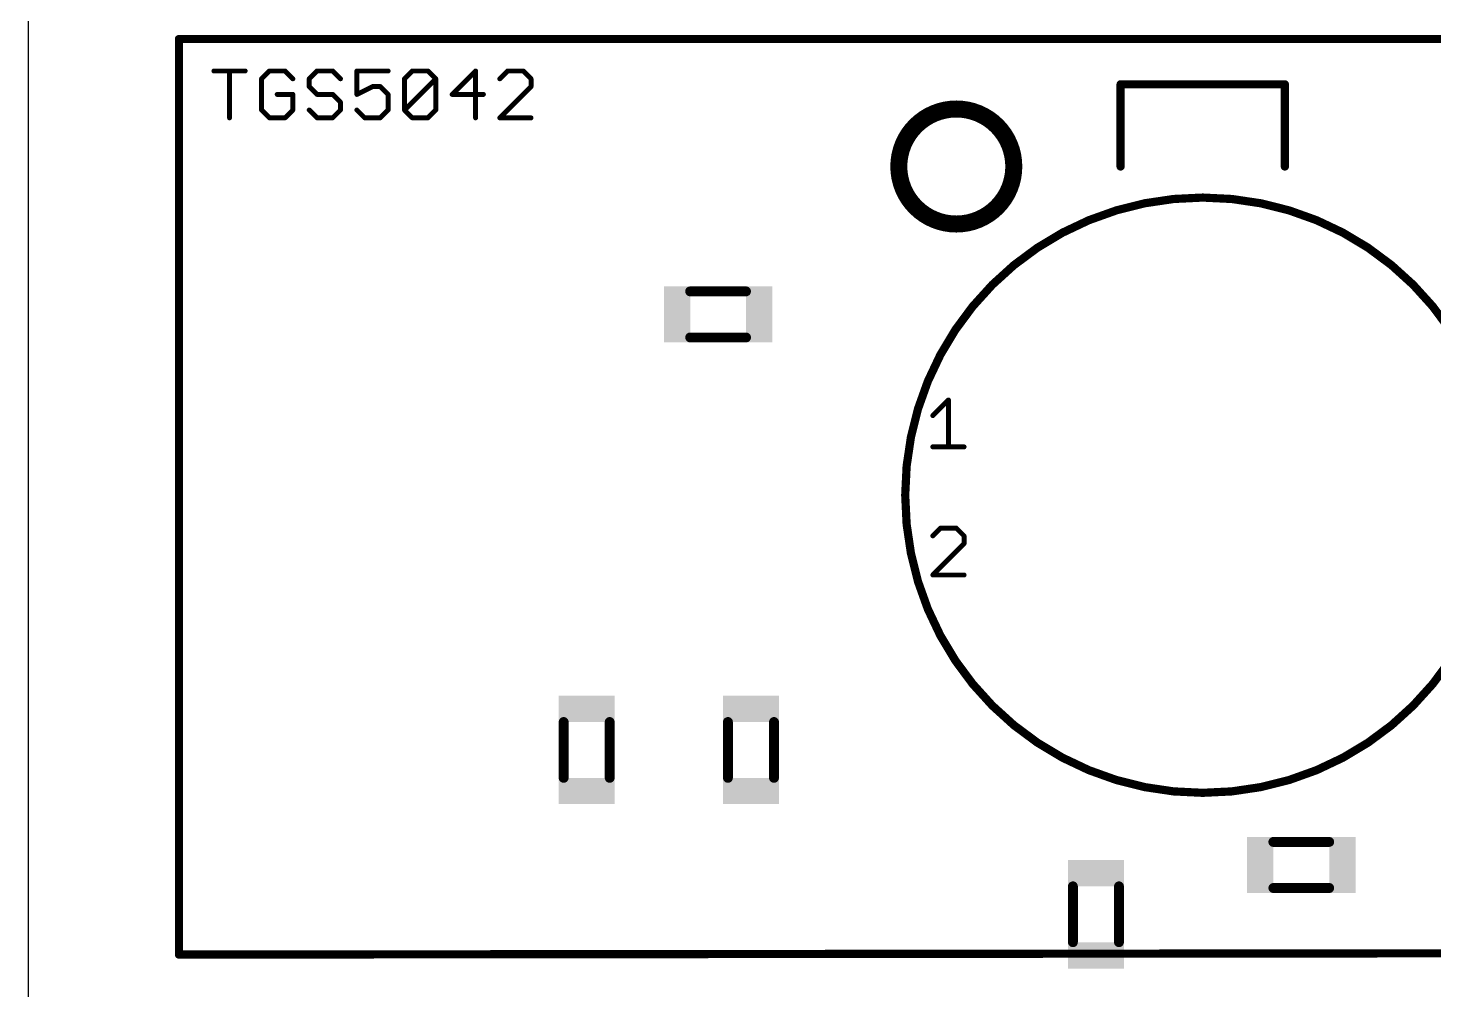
# Model space of a CAD drawing. Extents: x 0 to 2.95, y 0 to 1.57.
# Drawn here: x 0 to 0.856, y 0.564 to 1.149 of the extents above; entities that cross this region are included whole.
import ezdxf

# ---------------------------------------------------------------- set-up
doc = ezdxf.new("R2010")
doc.units = 0
for name, color, linetype in [('20', 7, 'CONTINUOUS'), ('21', 253, 'CONTINUOUS'), ('51', 253, 'CONTINUOUS')]:
    doc.layers.add(name, color=color, linetype=linetype)

# ---------------------------------------------------------------- blocks, each defined once
blk = doc.blocks.new('RECT')
blk.add_solid([(-0.5, -0.5), (0.5, -0.5), (-0.5, 0.5), (0.5, 0.5)])

msp = doc.modelspace()

# ---------------------------------------------------------------- linework, layer by layer
at = {"layer": '20'}
msp.add_line((0, 1.574803), (0, 0), dxfattribs=at)
at = {"layer": '21', "const_width": 0.005}
for points in [[(0.091811, 0.587441), (0.091811, 1.142559)], [(0.091811, 1.142559), (2.068189, 1.142559)], [(0.665, 1.065), (0.665, 1.115)], [(0.091811, 0.585472), (2.068189, 0.587441)]]:
    msp.add_lwpolyline(points, dxfattribs=at)
at = {"layer": '21'}
for points, const_width in [([(0.093061, 1.142559, 1), (0.090561, 1.142559)], 0.0025), ([(0.091811, 1.143809, 1), (0.091811, 1.141309)], 0.0025), ([(0.66625, 1.115, 1), (0.66375, 1.115)], 0.0025), ([(0.565, 1.059822, 1), (0.565, 1.070178, 1), (0.565, 1.059822)], 0.07), ([(0.66375, 1.065, 1), (0.66625, 1.065)], 0.0025), ([(0.715, 0.683898, 1), (0.715, 1.046102, 1), (0.715, 0.683898)], 0.005), ([(0.090561, 0.587441, 1), (0.093061, 0.587441)], 0.0025), ([(0.09181, 0.586722, 1), (0.091812, 0.584222)], 0.0025)]:
    msp.add_lwpolyline(points, format="xyb", dxfattribs=dict(at, const_width=const_width))
at = {"layer": '51'}
for points, const_width in [([(0.113114, 1.123131), (0.132128, 1.123131)], 0.003), ([(0.122621, 1.09461), (0.122621, 1.123131)], 0.003), ([(0.146869, 1.123131), (0.142115, 1.118377)], 0.003), ([(0.156375, 1.123131), (0.146869, 1.123131)], 0.003), ([(0.161129, 1.118377), (0.156375, 1.123131)], 0.003), ([(0.17587, 1.123131), (0.171116, 1.118377)], 0.003), ([(0.185377, 1.123131), (0.17587, 1.123131)], 0.003), ([(0.19013, 1.118377), (0.185377, 1.123131)], 0.003), ([(0.219131, 1.123131), (0.200117, 1.123131)], 0.003), ([(0.200117, 1.123131), (0.200117, 1.10887)], 0.003), ([(0.229119, 1.118377), (0.233872, 1.123131)], 0.003), ([(0.233872, 1.123131), (0.243379, 1.123131)], 0.003), ([(0.243379, 1.123131), (0.248132, 1.118377)], 0.003), ([(0.27238, 1.123131), (0.25812, 1.10887)], 0.003), ([(0.27238, 1.09461), (0.27238, 1.123131)], 0.003), ([(0.291874, 1.123131), (0.287121, 1.118377)], 0.003), ([(0.301381, 1.123131), (0.291874, 1.123131)], 0.003), ([(0.306134, 1.118377), (0.301381, 1.123131)], 0.003), ([(0.142115, 1.118377), (0.142115, 1.099364)], 0.003), ([(0.171116, 1.118377), (0.171116, 1.113624)], 0.003), ([(0.171116, 1.113624), (0.17587, 1.10887)], 0.003), ([(0.200117, 1.10887), (0.209624, 1.113624)], 0.003), ([(0.209624, 1.113624), (0.214378, 1.113624)], 0.003), ([(0.214378, 1.113624), (0.219131, 1.10887)], 0.003), ([(0.229119, 1.099364), (0.229119, 1.118377)], 0.003), ([(0.229119, 1.099364), (0.248132, 1.118377)], 0.003), ([(0.248132, 1.118377), (0.248132, 1.099364)], 0.003), ([(0.287121, 1.09461), (0.306134, 1.113624)], 0.003), ([(0.306134, 1.113624), (0.306134, 1.118377)], 0.003), ([(0.665, 1.065), (0.665, 1.115)], 0.005), ([(0.665, 1.115), (0.765, 1.115)], 0.005), ([(0.765, 1.115), (0.765, 1.065)], 0.005), ([(0.161129, 1.10887), (0.151622, 1.10887)], 0.003), ([(0.161129, 1.099364), (0.161129, 1.10887)], 0.003), ([(0.17587, 1.10887), (0.185377, 1.10887)], 0.003), ([(0.185377, 1.10887), (0.19013, 1.104117)], 0.003), ([(0.19013, 1.104117), (0.19013, 1.099364)], 0.003), ([(0.219131, 1.10887), (0.219131, 1.099364)], 0.003), ([(0.25812, 1.10887), (0.277133, 1.10887)], 0.003), ([(0.142115, 1.099364), (0.146869, 1.09461)], 0.003), ([(0.146869, 1.09461), (0.156375, 1.09461)], 0.003), ([(0.156375, 1.09461), (0.161129, 1.099364)], 0.003), ([(0.17587, 1.09461), (0.171116, 1.099364)], 0.003), ([(0.185377, 1.09461), (0.17587, 1.09461)], 0.003), ([(0.19013, 1.099364), (0.185377, 1.09461)], 0.003), ([(0.204871, 1.09461), (0.200117, 1.099364)], 0.003), ([(0.214378, 1.09461), (0.204871, 1.09461)], 0.003), ([(0.219131, 1.099364), (0.214378, 1.09461)], 0.003), ([(0.233872, 1.09461), (0.229119, 1.099364)], 0.003), ([(0.243379, 1.09461), (0.233872, 1.09461)], 0.003), ([(0.248132, 1.099364), (0.243379, 1.09461)], 0.003), ([(0.306134, 1.09461), (0.287121, 1.09461)], 0.003), ([(0.437008, 0.989016), (0.402992, 0.989016)], 0.006), ([(0.402992, 0.960984), (0.437008, 0.960984)], 0.006), ([(0.550713, 0.913427), (0.560219, 0.922934)], 0.003), ([(0.560219, 0.922934), (0.560219, 0.894413)], 0.003), ([(0.550713, 0.894413), (0.569726, 0.894413)], 0.003), ([(0.555466, 0.844981), (0.550713, 0.840228)], 0.003), ([(0.564973, 0.844981), (0.555466, 0.844981)], 0.003), ([(0.569726, 0.840228), (0.564973, 0.844981)], 0.003), ([(0.569726, 0.835474), (0.569726, 0.840228)], 0.003), ([(0.550713, 0.816461), (0.569726, 0.835474)], 0.003), ([(0.569726, 0.816461), (0.550713, 0.816461)], 0.003), ([(0.325984, 0.727008), (0.325984, 0.692992)], 0.006), ([(0.354016, 0.692992), (0.354016, 0.727008)], 0.006), ([(0.425984, 0.727008), (0.425984, 0.692992)], 0.006), ([(0.454016, 0.692992), (0.454016, 0.727008)], 0.006), ([(0.792008, 0.654016), (0.757992, 0.654016)], 0.006), ([(0.635984, 0.627008), (0.635984, 0.592992)], 0.006), ([(0.664016, 0.592992), (0.664016, 0.627008)], 0.006), ([(0.757992, 0.625984), (0.792008, 0.625984)], 0.006)]:
    msp.add_lwpolyline(points, dxfattribs=dict(at, const_width=const_width))
for points, const_width in [([(0.113114, 1.123881, 1), (0.113114, 1.122381)], 0.0015), ([(0.123371, 1.123131, 1), (0.121871, 1.123131)], 0.0015), ([(0.132128, 1.122381, 1), (0.132128, 1.123881)], 0.0015), ([(0.146869, 1.123881, 1), (0.146869, 1.122381)], 0.0015), ([(0.147399, 1.1226, 1), (0.146338, 1.123661)], 0.0015), ([(0.156906, 1.123661, 1), (0.155845, 1.1226)], 0.0015), ([(0.156375, 1.122381, 1), (0.156375, 1.123881)], 0.0015), ([(0.17587, 1.123881, 1), (0.17587, 1.122381)], 0.0015), ([(0.1764, 1.1226, 1), (0.175339, 1.123661)], 0.0015), ([(0.185907, 1.123661, 1), (0.184846, 1.1226)], 0.0015), ([(0.185377, 1.122381, 1), (0.185377, 1.123881)], 0.0015), ([(0.200117, 1.123881, 1), (0.200117, 1.122381)], 0.0015), ([(0.200867, 1.123131, 1), (0.199367, 1.123131)], 0.0015), ([(0.219131, 1.122381, 1), (0.219131, 1.123881)], 0.0015), ([(0.233872, 1.123881, 1), (0.233872, 1.122381)], 0.0015), ([(0.234402, 1.1226, 1), (0.233342, 1.123661)], 0.0015), ([(0.243909, 1.123661, 1), (0.242848, 1.1226)], 0.0015), ([(0.243379, 1.122381, 1), (0.243379, 1.123881)], 0.0015), ([(0.27313, 1.123131, 1), (0.27163, 1.123131)], 0.0015), ([(0.27291, 1.1226, 1), (0.27185, 1.123661)], 0.0015), ([(0.291874, 1.123881, 1), (0.291874, 1.122381)], 0.0015), ([(0.292404, 1.1226, 1), (0.291344, 1.123661)], 0.0015), ([(0.301911, 1.123661, 1), (0.300851, 1.1226)], 0.0015), ([(0.301381, 1.122381, 1), (0.301381, 1.123881)], 0.0015), ([(0.142865, 1.118377, 1), (0.141365, 1.118377)], 0.0015), ([(0.141585, 1.118908, 1), (0.142646, 1.117847)], 0.0015), ([(0.160598, 1.117847, 1), (0.161659, 1.118908)], 0.0015), ([(0.171866, 1.118377, 1), (0.170366, 1.118377)], 0.0015), ([(0.170586, 1.118908, 1), (0.171647, 1.117847)], 0.0015), ([(0.171647, 1.114154, 1), (0.170586, 1.113093)], 0.0015), ([(0.170366, 1.113624, 1), (0.171866, 1.113624)], 0.0015), ([(0.1896, 1.117847, 1), (0.19066, 1.118908)], 0.0015), ([(0.209624, 1.114374, 1), (0.209624, 1.112874)], 0.0015), ([(0.20996, 1.112953, 1), (0.209289, 1.114295)], 0.0015), ([(0.214908, 1.114154, 1), (0.213847, 1.113093)], 0.0015), ([(0.214378, 1.112874, 1), (0.214378, 1.114374)], 0.0015), ([(0.228588, 1.118908, 1), (0.229649, 1.117847)], 0.0015), ([(0.229869, 1.118377, 1), (0.228369, 1.118377)], 0.0015), ([(0.248882, 1.118377, 1), (0.247382, 1.118377)], 0.0015), ([(0.248662, 1.117847, 1), (0.247602, 1.118908)], 0.0015), ([(0.247602, 1.117847, 1), (0.248662, 1.118908)], 0.0015), ([(0.28659, 1.118908, 1), (0.287651, 1.117847)], 0.0015), ([(0.306884, 1.118377, 1), (0.305384, 1.118377)], 0.0015), ([(0.305384, 1.113624, 1), (0.306884, 1.113624)], 0.0015), ([(0.305604, 1.117847, 1), (0.306665, 1.118908)], 0.0015), ([(0.306665, 1.113093, 1), (0.305604, 1.114154)], 0.0015), ([(0.66625, 1.115, 1), (0.66375, 1.115)], 0.0025), ([(0.665, 1.11625, 1), (0.665, 1.11375)], 0.0025), ([(0.76625, 1.115, 1), (0.76375, 1.115)], 0.0025), ([(0.765, 1.11375, 1), (0.765, 1.11625)], 0.0025), ([(0.151622, 1.10962, 1), (0.151622, 1.10812)], 0.0015), ([(0.161879, 1.10887, 1), (0.160379, 1.10887)], 0.0015), ([(0.161129, 1.10812, 1), (0.161129, 1.10962)], 0.0015), ([(0.17587, 1.10962, 1), (0.17587, 1.10812)], 0.0015), ([(0.175339, 1.10834, 1), (0.1764, 1.109401)], 0.0015), ([(0.185907, 1.109401, 1), (0.184846, 1.10834)], 0.0015), ([(0.185377, 1.10812, 1), (0.185377, 1.10962)], 0.0015), ([(0.19088, 1.104117, 1), (0.18938, 1.104117)], 0.0015), ([(0.1896, 1.103587, 1), (0.19066, 1.104647)], 0.0015), ([(0.199367, 1.10887, 1), (0.200867, 1.10887)], 0.0015), ([(0.199782, 1.109541, 1), (0.200453, 1.1082)], 0.0015), ([(0.219881, 1.10887, 1), (0.218381, 1.10887)], 0.0015), ([(0.218601, 1.10834, 1), (0.219661, 1.109401)], 0.0015), ([(0.257589, 1.109401, 1), (0.25865, 1.10834)], 0.0015), ([(0.25812, 1.10962, 1), (0.25812, 1.10812)], 0.0015), ([(0.277133, 1.10812, 1), (0.277133, 1.10962)], 0.0015), ([(0.565, 1.059822, 1), (0.565, 1.070178, 1), (0.565, 1.059822)], 0.07), ([(0.121871, 1.09461, 1), (0.123371, 1.09461)], 0.0015), ([(0.142646, 1.099894, 1), (0.141585, 1.098833)], 0.0015), ([(0.141365, 1.099364, 1), (0.142865, 1.099364)], 0.0015), ([(0.146869, 1.09536, 1), (0.146869, 1.09386)], 0.0015), ([(0.146338, 1.09408, 1), (0.147399, 1.095141)], 0.0015), ([(0.155845, 1.095141, 1), (0.156906, 1.09408)], 0.0015), ([(0.156375, 1.09386, 1), (0.156375, 1.09536)], 0.0015), ([(0.160379, 1.099364, 1), (0.161879, 1.099364)], 0.0015), ([(0.161659, 1.098833, 1), (0.160598, 1.099894)], 0.0015), ([(0.171647, 1.099894, 1), (0.170586, 1.098833)], 0.0015), ([(0.17587, 1.09536, 1), (0.17587, 1.09386)], 0.0015), ([(0.175339, 1.09408, 1), (0.1764, 1.095141)], 0.0015), ([(0.184846, 1.095141, 1), (0.185907, 1.09408)], 0.0015), ([(0.185377, 1.09386, 1), (0.185377, 1.09536)], 0.0015), ([(0.18938, 1.099364, 1), (0.19088, 1.099364)], 0.0015), ([(0.19066, 1.098833, 1), (0.1896, 1.099894)], 0.0015), ([(0.200648, 1.099894, 1), (0.199587, 1.098833)], 0.0015), ([(0.204871, 1.09536, 1), (0.204871, 1.09386)], 0.0015), ([(0.20434, 1.09408, 1), (0.205401, 1.095141)], 0.0015), ([(0.213847, 1.095141, 1), (0.214908, 1.09408)], 0.0015), ([(0.214378, 1.09386, 1), (0.214378, 1.09536)], 0.0015), ([(0.218381, 1.099364, 1), (0.219881, 1.099364)], 0.0015), ([(0.219661, 1.098833, 1), (0.218601, 1.099894)], 0.0015), ([(0.229649, 1.099894, 1), (0.228588, 1.098833)], 0.0015), ([(0.228588, 1.099894, 1), (0.229649, 1.098833)], 0.0015), ([(0.228369, 1.099364, 1), (0.229869, 1.099364)], 0.0015), ([(0.233872, 1.09536, 1), (0.233872, 1.09386)], 0.0015), ([(0.233342, 1.09408, 1), (0.234402, 1.095141)], 0.0015), ([(0.242848, 1.095141, 1), (0.243909, 1.09408)], 0.0015), ([(0.243379, 1.09386, 1), (0.243379, 1.09536)], 0.0015), ([(0.247382, 1.099364, 1), (0.248882, 1.099364)], 0.0015), ([(0.248662, 1.098833, 1), (0.247602, 1.099894)], 0.0015), ([(0.27163, 1.09461, 1), (0.27313, 1.09461)], 0.0015), ([(0.28659, 1.095141, 1), (0.287651, 1.09408)], 0.0015), ([(0.287121, 1.09536, 1), (0.287121, 1.09386)], 0.0015), ([(0.306134, 1.09386, 1), (0.306134, 1.09536)], 0.0015), ([(0.66375, 1.065, 1), (0.66625, 1.065)], 0.0025), ([(0.76375, 1.065, 1), (0.76625, 1.065)], 0.0025), ([(0.715, 0.683898, 1), (0.715, 1.046102, 1), (0.715, 0.683898)], 0.005), ([(0.402992, 0.990516, 1), (0.402992, 0.987516)], 0.003), ([(0.437008, 0.987516, 1), (0.437008, 0.990516)], 0.003), ([(0.402992, 0.962484, 1), (0.402992, 0.959484)], 0.003), ([(0.437008, 0.959484, 1), (0.437008, 0.962484)], 0.003), ([(0.560969, 0.922934, 1), (0.559469, 0.922934)], 0.0015), ([(0.56075, 0.922403, 1), (0.559689, 0.923464)], 0.0015), ([(0.550182, 0.913957, 1), (0.551243, 0.912897)], 0.0015), ([(0.550713, 0.895163, 1), (0.550713, 0.893663)], 0.0015), ([(0.559469, 0.894413, 1), (0.560969, 0.894413)], 0.0015), ([(0.569726, 0.893663, 1), (0.569726, 0.895163)], 0.0015), ([(0.550182, 0.840758, 1), (0.551243, 0.839697)], 0.0015), ([(0.555466, 0.845731, 1), (0.555466, 0.844231)], 0.0015), ([(0.555996, 0.844451, 1), (0.554936, 0.845511)], 0.0015), ([(0.565503, 0.845511, 1), (0.564442, 0.844451)], 0.0015), ([(0.564973, 0.844231, 1), (0.564973, 0.845731)], 0.0015), ([(0.570476, 0.840228, 1), (0.568976, 0.840228)], 0.0015), ([(0.569196, 0.839697, 1), (0.570256, 0.840758)], 0.0015), ([(0.568976, 0.835474, 1), (0.570476, 0.835474)], 0.0015), ([(0.570256, 0.834944, 1), (0.569196, 0.836004)], 0.0015), ([(0.550182, 0.816991, 1), (0.551243, 0.81593)], 0.0015), ([(0.550713, 0.817211, 1), (0.550713, 0.815711)], 0.0015), ([(0.569726, 0.815711, 1), (0.569726, 0.817211)], 0.0015), ([(0.327484, 0.727008, 1), (0.324484, 0.727008)], 0.003), ([(0.355516, 0.727008, 1), (0.352516, 0.727008)], 0.003), ([(0.427484, 0.727008, 1), (0.424484, 0.727008)], 0.003), ([(0.455516, 0.727008, 1), (0.452516, 0.727008)], 0.003), ([(0.324484, 0.692992, 1), (0.327484, 0.692992)], 0.003), ([(0.352516, 0.692992, 1), (0.355516, 0.692992)], 0.003), ([(0.424484, 0.692992, 1), (0.427484, 0.692992)], 0.003), ([(0.452516, 0.692992, 1), (0.455516, 0.692992)], 0.003), ([(0.757992, 0.655516, 1), (0.757992, 0.652516)], 0.003), ([(0.792008, 0.652516, 1), (0.792008, 0.655516)], 0.003), ([(0.637484, 0.627008, 1), (0.634484, 0.627008)], 0.003), ([(0.665516, 0.627008, 1), (0.662516, 0.627008)], 0.003), ([(0.757992, 0.627484, 1), (0.757992, 0.624484)], 0.003), ([(0.792008, 0.624484, 1), (0.792008, 0.627484)], 0.003), ([(0.634484, 0.592992, 1), (0.637484, 0.592992)], 0.003), ([(0.662516, 0.592992, 1), (0.665516, 0.592992)], 0.003)]:
    msp.add_lwpolyline(points, format="xyb", dxfattribs=dict(at, const_width=const_width))

# ---------------------------------------------------------------- block references
at = {"layer": '51', "xscale": 0.016, "yscale": 0.034}
for p in [(0.395, 0.975), (0.445, 0.975)]:
    msp.add_blockref('RECT', p, dxfattribs=at)
for p, rotation in [((0.34, 0.735), 90), ((0.44, 0.735), 90), ((0.34, 0.685), 90), ((0.44, 0.685), 90), ((0.75, 0.64), 180), ((0.8, 0.64), 180), ((0.65, 0.635), 270), ((0.65, 0.585), 270)]:
    msp.add_blockref('RECT', p, dxfattribs=dict(at, rotation=rotation))

doc.saveas('drawing.dxf')
